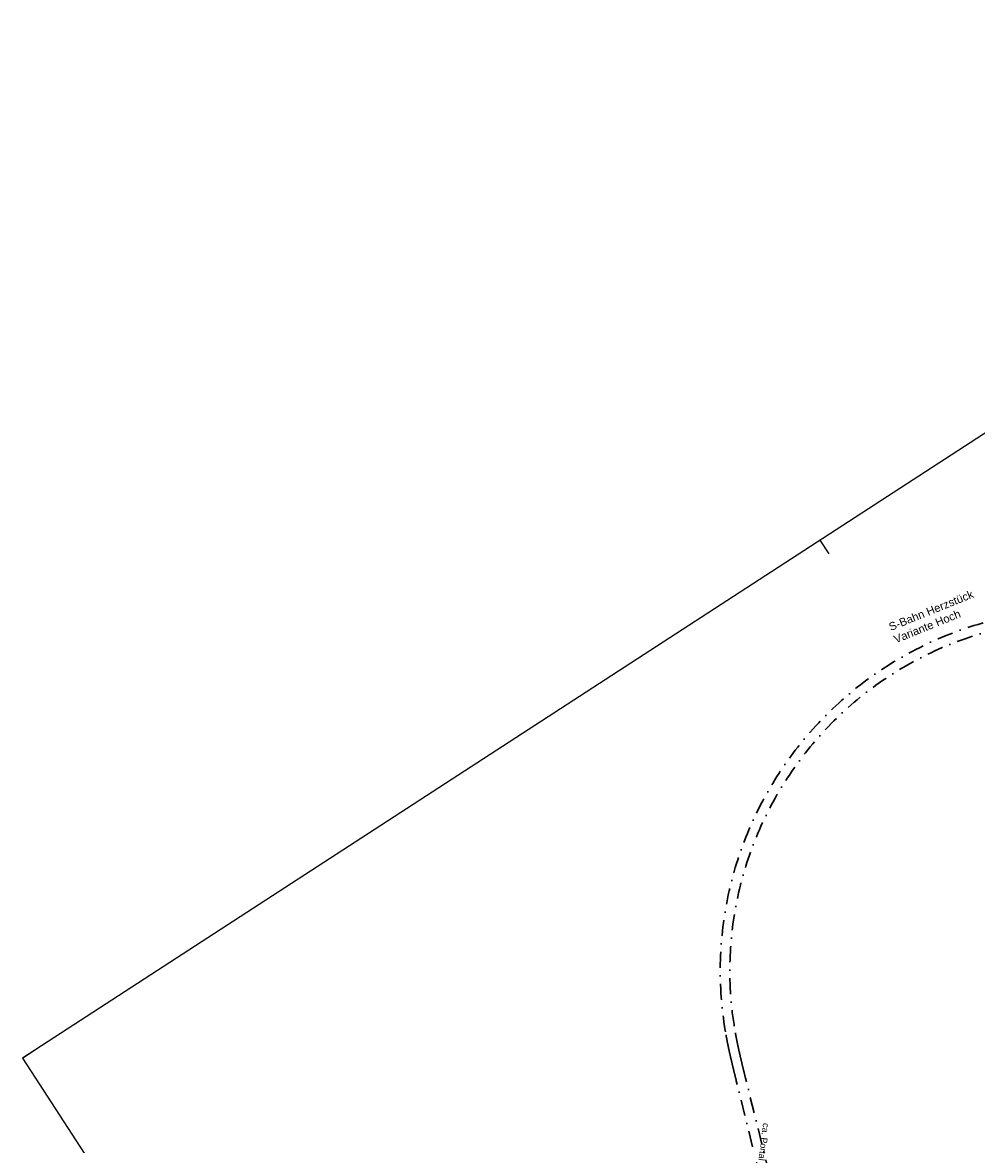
# Model space of a CAD drawing. Extents: x 2610184 to 2620710, y 1263771 to 1270672.
# Drawn here: x 2610184 to 2611679, y 1268915 to 1270672 of the extents above; entities that cross this region are included whole.
import ezdxf

# ---------------------------------------------------------------- set-up
doc = ezdxf.new("R2010")
doc.units = 0
doc.header["$LTSCALE"] = 5
doc.linetypes.add('DASHDOT', pattern=[10, 5, -2.5, 0, -2.5])
for name, color, linetype in [('Grundriss_16', 7, 'CONTINUOUS'), ('Grundriss_89', 7, 'CONTINUOUS'), ('Grundriss_90', 7, 'CONTINUOUS'), ('Titelblatt', 7, 'CONTINUOUS')]:
    doc.layers.add(name, color=color, linetype=linetype)
doc.styles.get("Standard").update_dxf_attribs({"font": 'MONOTXT'})

msp = doc.modelspace()

# ---------------------------------------------------------------- linework, layer by layer
at = {"layer": 'Grundriss_89', "color": 220, "linetype": 'DASHDOT', "lineweight": 35}
msp.add_line((2611386.9, 1268726.3), (2611313.2, 1269023.7), dxfattribs=at)
msp.add_lwpolyline([(2611313.2, 1269023.7), (2611313.1, 1269024.2), (2611312.9, 1269024.6), (2611312.8, 1269025.1), (2611312.7, 1269025.6), (2611312.6, 1269026.1), (2611312.5, 1269026.6), (2611312.3, 1269027.1), (2611312.2, 1269027.6), (2611312.1, 1269028), (2611312, 1269028.5), (2611311.9, 1269029), (2611311.7, 1269029.5), (2611311.6, 1269030), (2611311.5, 1269030.5), (2611311.4, 1269031), (2611311.2, 1269031.5), (2611311.1, 1269031.9), (2611311, 1269032.4), (2611310.9, 1269032.9), (2611310.8, 1269033.4), (2611310.6, 1269033.9), (2611310.5, 1269034.4), (2611310.4, 1269034.9), (2611310.3, 1269035.4), (2611310.2, 1269035.8), (2611310, 1269036.3), (2611309.9, 1269036.8), (2611309.8, 1269037.3), (2611309.7, 1269037.8), (2611309.6, 1269038.3), (2611309.5, 1269038.8), (2611309.3, 1269039.2), (2611309.2, 1269039.7), (2611309.1, 1269040.2), (2611309, 1269040.7), (2611308.9, 1269041.2), (2611308.7, 1269041.7), (2611308.6, 1269042.2), (2611308.5, 1269042.7), (2611308.4, 1269043.1), (2611308.3, 1269043.6), (2611308.1, 1269044.1), (2611308, 1269044.6), (2611307.9, 1269045.1), (2611307.8, 1269045.6), (2611307.7, 1269046.1), (2611307.6, 1269046.6), (2611307.4, 1269047), (2611307.3, 1269047.5), (2611307.2, 1269048), (2611307.1, 1269048.5), (2611307, 1269049), (2611306.9, 1269049.5), (2611306.7, 1269050), (2611306.6, 1269050.5), (2611306.5, 1269051), (2611306.4, 1269051.4), (2611306.3, 1269051.9), (2611306.2, 1269052.4), (2611306.1, 1269052.9), (2611305.9, 1269053.4), (2611305.8, 1269053.9), (2611305.7, 1269054.4), (2611305.6, 1269054.9), (2611305.5, 1269055.3), (2611305.4, 1269055.8), (2611305.2, 1269056.3), (2611305.1, 1269056.8), (2611305, 1269057.3), (2611304.9, 1269057.8), (2611304.8, 1269058.3), (2611304.7, 1269058.8), (2611304.6, 1269059.3), (2611304.5, 1269059.7), (2611304.3, 1269060.2), (2611304.2, 1269060.7), (2611304.1, 1269061.2), (2611304, 1269061.7), (2611303.9, 1269062.2), (2611303.8, 1269062.7), (2611303.7, 1269063.2), (2611303.6, 1269063.7), (2611303.5, 1269064.1), (2611303.3, 1269064.6), (2611303.2, 1269065.1), (2611303.1, 1269065.6), (2611303, 1269066.1), (2611302.9, 1269066.6), (2611302.8, 1269067.1), (2611302.7, 1269067.6), (2611302.6, 1269068.1), (2611302.5, 1269068.6), (2611302.4, 1269069), (2611302.3, 1269069.5), (2611302.2, 1269070), (2611302.1, 1269070.5), (2611301.9, 1269071), (2611301.8, 1269071.5), (2611301.7, 1269072), (2611301.6, 1269072.5), (2611301.5, 1269073), (2611301.4, 1269073.5), (2611301.3, 1269073.9), (2611301.2, 1269074.4), (2611301.1, 1269074.9), (2611301, 1269075.4), (2611300.9, 1269075.9), (2611300.8, 1269076.4), (2611300.7, 1269076.9), (2611300.6, 1269077.4), (2611300.5, 1269077.9), (2611300.4, 1269078.4), (2611300.3, 1269078.9), (2611300.2, 1269079.3), (2611300.1, 1269079.8), (2611300, 1269080.3), (2611299.9, 1269080.8), (2611299.8, 1269081.3), (2611299.7, 1269081.8), (2611299.6, 1269082.3), (2611299.5, 1269082.8), (2611299.4, 1269083.3), (2611299.3, 1269083.8), (2611299.2, 1269084.3), (2611299.1, 1269084.8), (2611299, 1269085.2), (2611298.9, 1269085.7), (2611298.8, 1269086.2), (2611298.7, 1269086.7), (2611298.6, 1269087.2), (2611298.5, 1269087.7), (2611298.4, 1269088.2), (2611298.3, 1269088.7), (2611298.2, 1269089.2), (2611298.2, 1269089.7), (2611298.1, 1269090.2), (2611298, 1269090.7), (2611297.9, 1269091.2), (2611297.8, 1269091.7), (2611297.7, 1269092.1), (2611297.6, 1269092.6), (2611297.5, 1269093.1), (2611297.4, 1269093.6), (2611297.3, 1269094.1), (2611297.3, 1269094.6)], dxfattribs=at)
msp.add_arc((2611838.7, 1269191.3), 550, 24.6429, 190.1251, dxfattribs=at)
at = {"layer": 'Grundriss_90', "color": 220, "linetype": 'DASHDOT', "lineweight": 35}
msp.add_line((2611372.4, 1268722.2), (2611298.7, 1269019.6), dxfattribs=at)
msp.add_lwpolyline([(2611298.7, 1269019.6), (2611298.6, 1269020.1), (2611298.5, 1269020.5), (2611298.4, 1269021), (2611298.3, 1269021.5), (2611298.1, 1269022), (2611298, 1269022.5), (2611297.9, 1269023), (2611297.8, 1269023.5), (2611297.7, 1269024), (2611297.5, 1269024.4), (2611297.4, 1269024.9), (2611297.3, 1269025.4), (2611297.2, 1269025.9), (2611297, 1269026.4), (2611296.9, 1269026.9), (2611296.8, 1269027.4), (2611296.7, 1269027.8), (2611296.6, 1269028.3), (2611296.4, 1269028.8), (2611296.3, 1269029.3), (2611296.2, 1269029.8), (2611296.1, 1269030.3), (2611296, 1269030.8), (2611295.8, 1269031.3), (2611295.7, 1269031.7), (2611295.6, 1269032.2), (2611295.5, 1269032.7), (2611295.4, 1269033.2), (2611295.3, 1269033.7), (2611295.1, 1269034.2), (2611295, 1269034.7), (2611294.9, 1269035.2), (2611294.8, 1269035.6), (2611294.7, 1269036.1), (2611294.5, 1269036.6), (2611294.4, 1269037.1), (2611294.3, 1269037.6), (2611294.2, 1269038.1), (2611294.1, 1269038.6), (2611293.9, 1269039.1), (2611293.8, 1269039.5), (2611293.7, 1269040), (2611293.6, 1269040.5), (2611293.5, 1269041), (2611293.4, 1269041.5), (2611293.2, 1269042), (2611293.1, 1269042.5), (2611293, 1269043), (2611292.9, 1269043.4), (2611292.8, 1269043.9), (2611292.7, 1269044.4), (2611292.5, 1269044.9), (2611292.4, 1269045.4), (2611292.3, 1269045.9), (2611292.2, 1269046.4), (2611292.1, 1269046.9), (2611292, 1269047.3), (2611291.8, 1269047.8), (2611291.7, 1269048.3), (2611291.6, 1269048.8), (2611291.5, 1269049.3), (2611291.4, 1269049.8), (2611291.3, 1269050.3), (2611291.1, 1269050.8), (2611291, 1269051.3), (2611290.9, 1269051.7), (2611290.8, 1269052.2), (2611290.7, 1269052.7), (2611290.6, 1269053.2), (2611290.5, 1269053.7), (2611290.3, 1269054.2), (2611290.2, 1269054.7), (2611290.1, 1269055.2), (2611290, 1269055.6), (2611289.9, 1269056.1), (2611289.8, 1269056.6), (2611289.7, 1269057.1), (2611289.6, 1269057.6), (2611289.5, 1269058.1), (2611289.3, 1269058.6), (2611289.2, 1269059.1), (2611289.1, 1269059.6), (2611289, 1269060), (2611288.9, 1269060.5), (2611288.8, 1269061), (2611288.7, 1269061.5), (2611288.6, 1269062), (2611288.5, 1269062.5), (2611288.3, 1269063), (2611288.2, 1269063.5), (2611288.1, 1269064), (2611288, 1269064.5), (2611287.9, 1269064.9), (2611287.8, 1269065.4), (2611287.7, 1269065.9), (2611287.6, 1269066.4), (2611287.5, 1269066.9), (2611287.4, 1269067.4), (2611287.3, 1269067.9), (2611287.2, 1269068.4), (2611287.1, 1269068.9), (2611287, 1269069.4), (2611286.9, 1269069.8), (2611286.7, 1269070.3), (2611286.6, 1269070.8), (2611286.5, 1269071.3), (2611286.4, 1269071.8), (2611286.3, 1269072.3), (2611286.2, 1269072.8), (2611286.1, 1269073.3), (2611286, 1269073.8), (2611285.9, 1269074.3), (2611285.8, 1269074.8), (2611285.7, 1269075.2), (2611285.6, 1269075.7), (2611285.5, 1269076.2), (2611285.4, 1269076.7), (2611285.3, 1269077.2), (2611285.2, 1269077.7), (2611285.1, 1269078.2), (2611285, 1269078.7), (2611284.9, 1269079.2), (2611284.8, 1269079.7), (2611284.7, 1269080.2), (2611284.6, 1269080.7), (2611284.5, 1269081.1), (2611284.4, 1269081.6), (2611284.3, 1269082.1), (2611284.2, 1269082.6), (2611284.1, 1269083.1), (2611284, 1269083.6), (2611283.9, 1269084.1), (2611283.9, 1269084.6), (2611283.8, 1269085.1), (2611283.7, 1269085.6), (2611283.6, 1269086.1), (2611283.5, 1269086.6), (2611283.4, 1269087.1), (2611283.3, 1269087.5), (2611283.2, 1269088), (2611283.1, 1269088.5), (2611283, 1269089), (2611282.9, 1269089.5), (2611282.8, 1269090), (2611282.8, 1269090.5), (2611282.7, 1269091), (2611282.6, 1269091.5)], dxfattribs=at)
msp.add_arc((2611838.7, 1269191.3), 565, 24.5931, 190.1749, dxfattribs=at)
at = {"layer": 'Titelblatt', "color": 7, "linetype": 'Continuous', "lineweight": -3}
for p, q in [((2611429.3, 1269863.8, 2.5), (2611443, 1269842.8, 2.5)), ((2610183.8, 1269055.2, 2.5), (2610204.8, 1269068.8, 2.5))]:
    msp.add_line(p, q, dxfattribs=at)
at = {"layer": 'Titelblatt', "color": 7, "linetype": 'Continuous', "lineweight": -3, "elevation": 2.5}
msp.add_lwpolyline([(2610183.8, 1269055.2), (2613614.2, 1263771), (2616105.3, 1265388.2), (2612674.9, 1270672.4), (2610183.8, 1269055.2)], dxfattribs=at)

# ---------------------------------------------------------------- texts
at = {"layer": 'Grundriss_16', "color": 4, "insert": (2611350.5, 1268952.8), "char_height": 10, "width": 57.848, "attachment_point": 1, "rotation": 262.8659}
msp.add_mtext('\\fArial|b0|i0|c0|p18;\\H10;\\W1;\\C1;ca. Portal', dxfattribs=at)
at = {"layer": 'Grundriss_89', "color": 4, "insert": (2611535.4, 1269733.6), "char_height": 12.5, "width": 141.97, "attachment_point": 1, "rotation": 22.0589}
msp.add_mtext('\\fArial|b0|i0|c0|p18;\\H12.5;\\W1;\\C220;S-Bahn Herzstück \\PVariante Hoch', dxfattribs=at)

doc.saveas('drawing.dxf')
